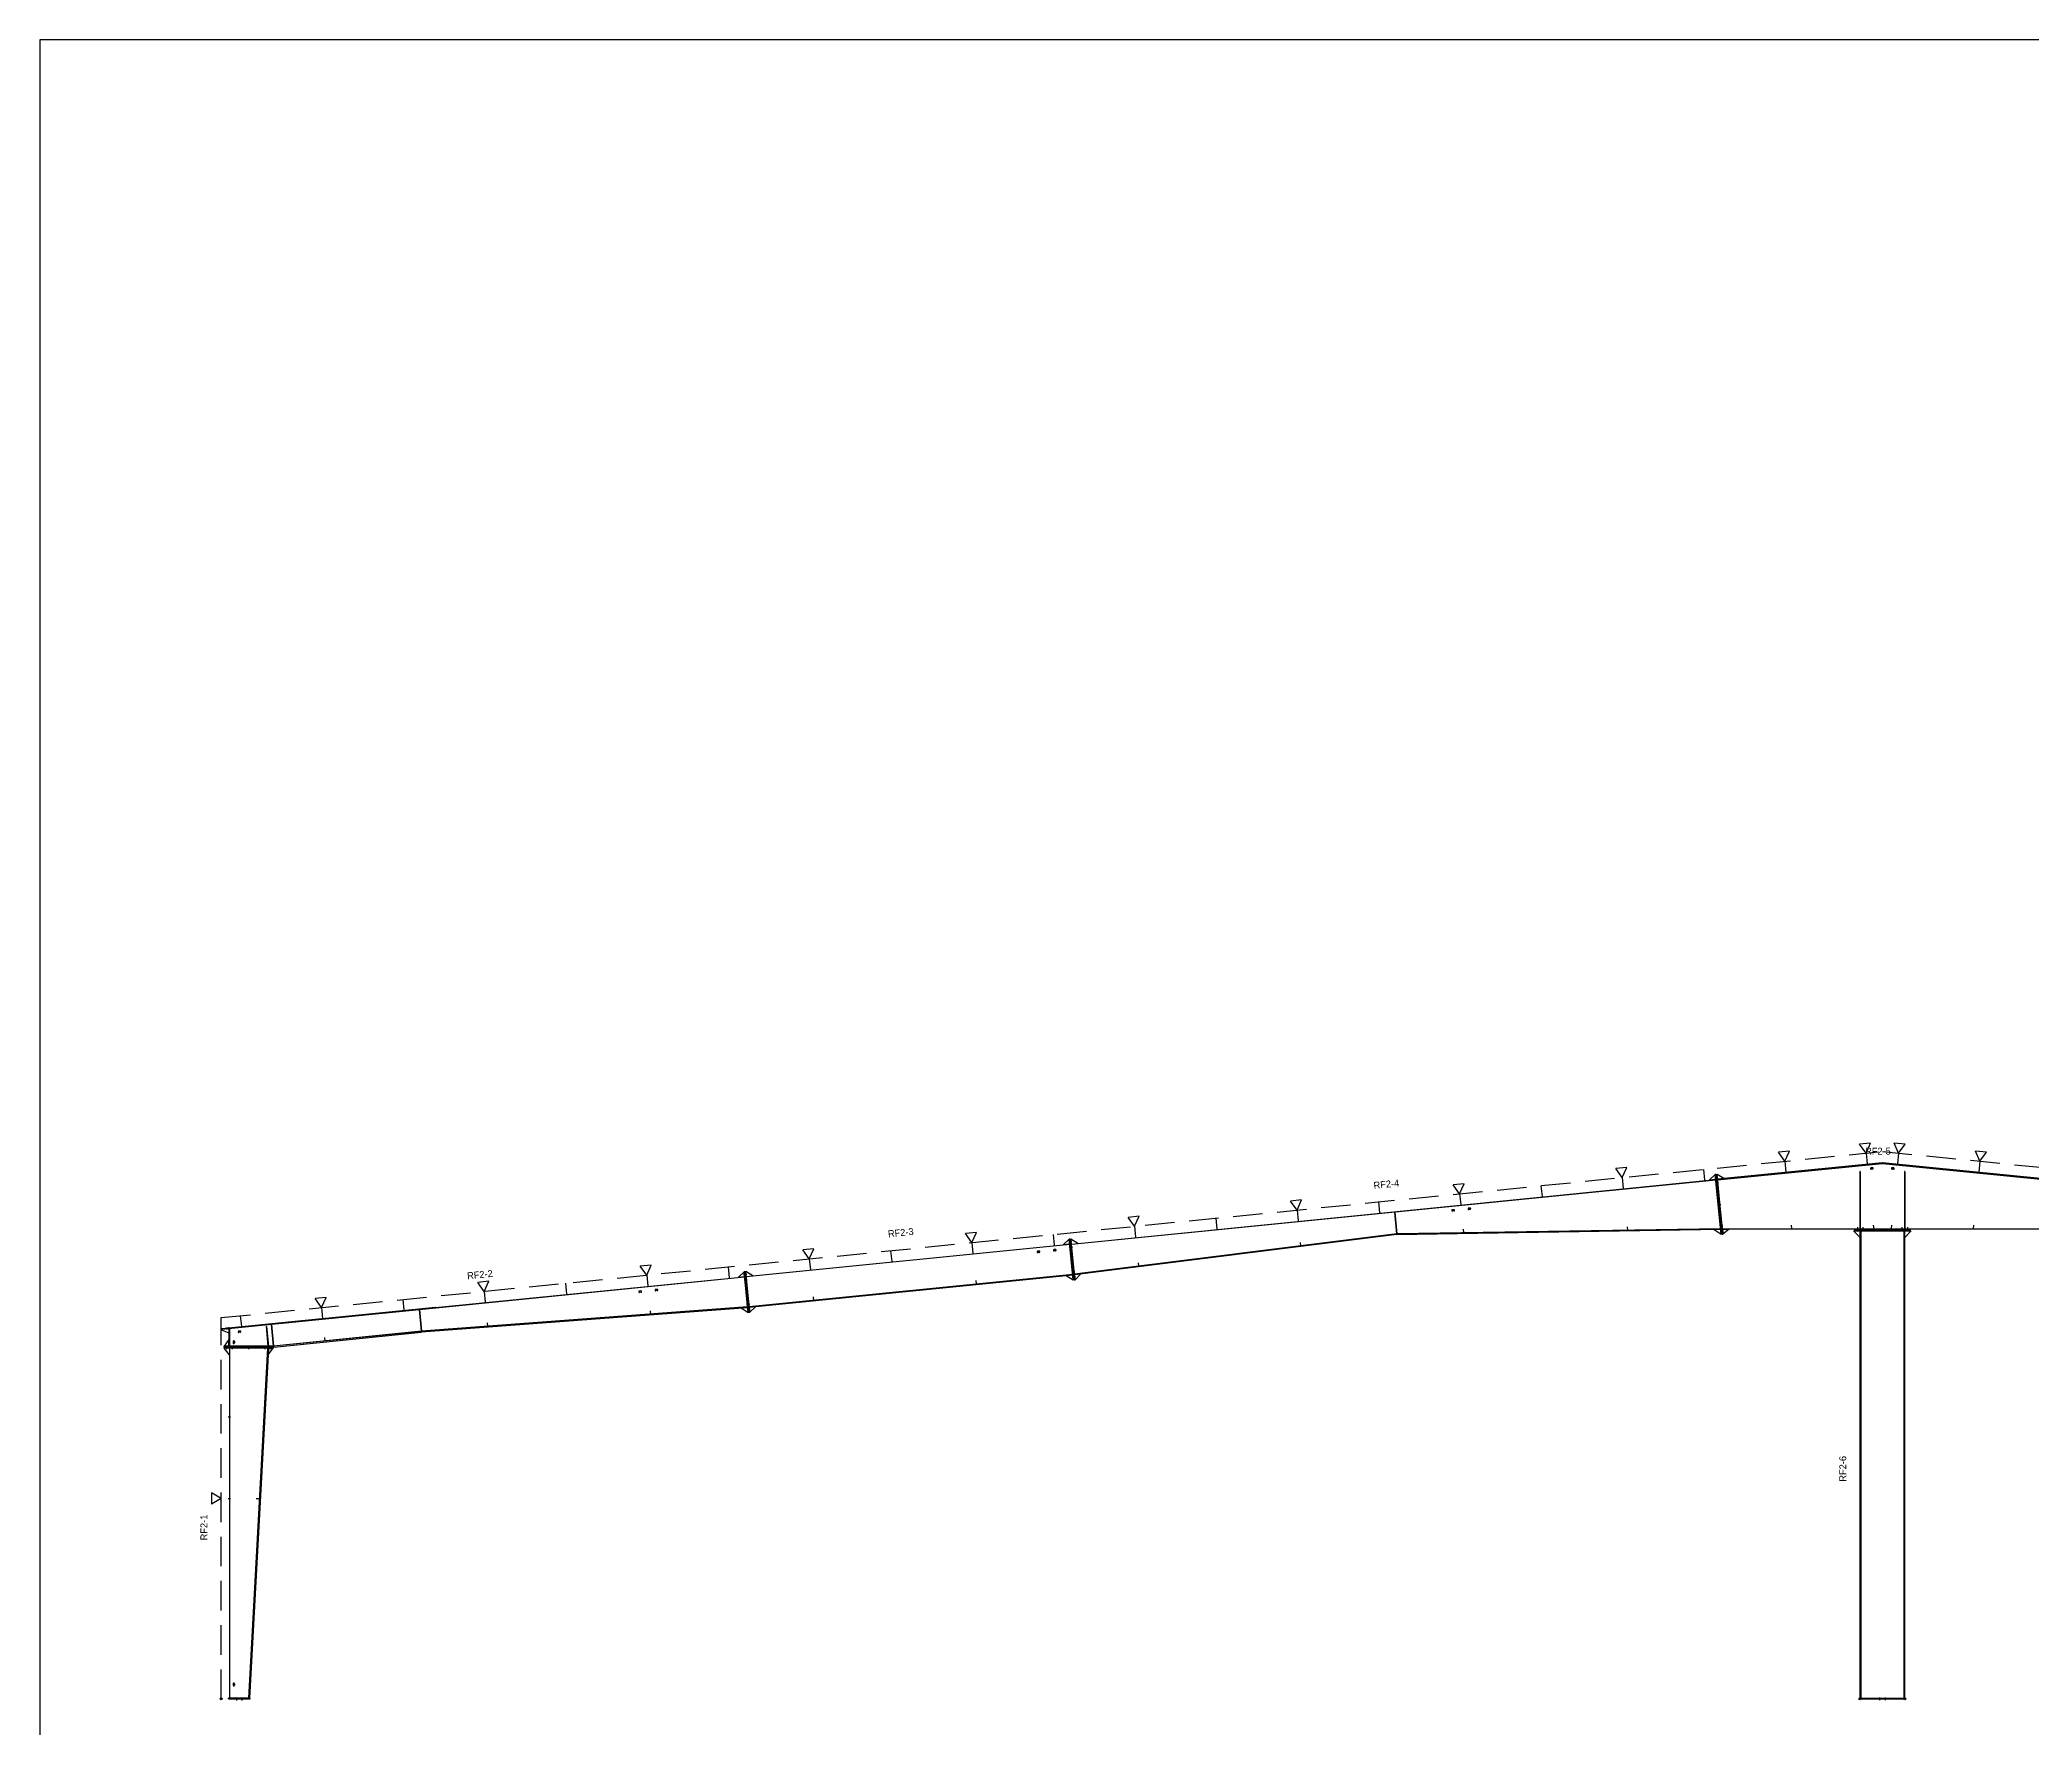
# Model space of a CAD drawing. Extents: x -3329 to 64329, y -20341 to 30460.
# Drawn here: x -3329 to 33250, y -537 to 30460 of the extents above; entities that cross this region are included whole.
import ezdxf

# ---------------------------------------------------------------- set-up
doc = ezdxf.new("R2010")
doc.units = 0
doc.linetypes.add('CONTIN', pattern=[0])
doc.linetypes.add('DASHED', pattern=[811.9, 541.27, -270.63])
doc.layers.get('0').update_dxf_attribs({"linetype": 'CONTIN'})
for name, color, linetype in [('1', 7, 'CONTIN'), ('16', 7, 'CONTIN'), ('17', 7, 'CONTIN'), ('3', 7, 'CONTIN'), ('5', 5, 'DASHED'), ('8', 5, 'DASHED')]:
    doc.layers.add(name, color=color, linetype=linetype)

msp = doc.modelspace()

# ---------------------------------------------------------------- linework, layer by layer
for p, q in [((64329.406, 30460.391), (-3329.4, 30460.391)), ((-3329.4, 30460.391), (-3329.4, -20283.707))]:
    msp.add_line(p, q)
at = {"layer": '1'}
for p, q in [((15611.039, 8352.066), (27441.135, 9535.076)), ((27441.932, 9527.116), (15611.834, 8344.106)), ((27441.932, 9527.116), (21546.236, 8937.547)), ((27321.73, 9523.136), (27431.98, 9626.62)), ((27441.135, 9535.076), (27321.73, 9523.136)), ((27424.322, 9575.604), (27481.436, 9581.315)), ((27424.322, 9575.604), (27481.436, 9581.315)), ((27447.902, 9628.212), (27431.98, 9626.62)), ((27541.436, 8532.074), (27431.98, 9626.62)), ((27431.98, 9626.62), (27431.98, 9626.62)), ((27441.135, 9535.076), (27431.98, 9626.62)), ((27441.932, 9527.116), (27441.135, 9535.076)), ((27441.932, 9527.116), (27531.352, 8632.923)), ((27447.902, 9628.212), (27463.824, 9629.805)), ((27447.902, 9628.212), (27557.355, 8533.667)), ((27447.902, 9628.212), (27557.355, 8533.667)), ((27573.277, 8535.259), (27463.824, 9629.805)), ((27592.182, 9552.191), (27463.824, 9629.805)), ((27463.824, 9629.805), (27463.824, 9629.805)), ((27472.779, 9540.251), (27463.824, 9629.805)), ((30499.006, 9842.873), (27472.779, 9540.251)), ((27472.779, 9540.251), (27592.182, 9552.191)), ((27473.773, 9530.301), (27472.779, 9540.251)), ((27473.773, 9530.301), (30500.002, 9832.923)), ((27473.773, 9530.301), (30500.002, 9832.923)), ((27563.486, 8633.167), (27473.773, 9530.301)), ((30086.303, 9683.167), (30086.303, 8633.167)), ((30094.303, 9683.167), (30086.303, 9683.167)), ((30086.303, 9683.167), (30086.303, 8633.167)), ((30094.303, 9683.167), (30086.303, 9683.167)), ((30086.303, 9683.167), (30086.303, 8633.167)), ((30094.303, 9683.167), (30086.303, 9683.167)), ((30086.303, 9683.167), (30086.303, 8633.167)), ((30094.303, 9683.167), (30086.303, 9683.167)), ((30086.303, 9683.167), (30086.303, 8633.167)), ((30094.303, 9683.167), (30086.303, 9683.167)), ((30094.303, 9683.167), (30094.303, 8633.167)), ((30094.303, 9683.167), (30094.303, 8633.167)), ((30094.303, 9683.167), (30094.303, 8633.167)), ((30094.303, 9683.167), (30094.303, 8633.167)), ((30094.303, 9683.167), (30094.303, 8633.167)), ((30500.002, 9832.923), (30499.006, 9842.873)), ((30500.002, 9832.923), (30500.996, 9842.873)), ((30500.002, 9832.923), (33526.305, 9530.293)), ((30500.002, 9832.923), (33526.305, 9530.293)), ((33527.301, 9540.243), (30500.996, 9842.873)), ((30905.701, 9683.167), (30905.701, 8633.167)), ((30913.699, 9683.167), (30905.701, 9683.167)), ((30905.701, 9683.167), (30905.701, 8633.167)), ((30913.699, 9683.167), (30905.701, 9683.167)), ((30905.701, 9683.167), (30905.701, 8633.167)), ((30913.699, 9683.167), (30905.701, 9683.167)), ((30905.701, 9683.167), (30905.701, 8633.167)), ((30913.699, 9683.167), (30905.701, 9683.167)), ((30905.701, 9683.167), (30905.701, 8633.167)), ((30913.699, 9683.167), (30905.701, 9683.167)), ((30913.699, 9683.167), (30913.699, 8633.167)), ((30913.699, 9683.167), (30913.699, 8633.167)), ((30913.699, 9683.167), (30913.699, 8633.167)), ((30913.699, 9683.167), (30913.699, 8633.167)), ((30913.699, 9683.167), (30913.699, 8633.167)), ((27434.271, 9476.102), (27491.385, 9481.812)), ((27434.271, 9476.102), (27491.385, 9481.812)), ((21546.236, 8937.547), (15611.834, 8344.106)), ((21586.039, 8539.531), (21546.236, 8937.547)), ((21546.236, 8937.547), (21586.039, 8539.531)), ((27474.072, 9078.086), (27531.184, 9083.797)), ((27474.072, 9078.086), (27531.184, 9083.797)), ((15459.594, 8338.932), (15570.045, 8440.426)), ((15585.965, 8442.018), (15570.045, 8440.426)), ((15644.671, 7694.147), (15570.045, 8440.426)), ((15570.045, 8440.426), (15570.045, 8440.426)), ((15578.999, 8350.872), (15570.045, 8440.426)), ((15585.965, 8442.018), (15601.885, 8443.61)), ((15585.965, 8442.018), (15660.591, 7695.739)), ((15585.965, 8442.018), (15660.591, 7695.739)), ((15676.511, 7697.332), (15601.885, 8443.61)), ((15730.444, 8364.007), (15601.885, 8443.61)), ((15601.885, 8443.61), (15601.885, 8443.61)), ((15611.039, 8352.066), (15601.885, 8443.61)), ((21586.039, 8539.531), (15666.522, 7797.235)), ((21585.605, 8539.478), (15666.522, 7797.235)), ((15667.518, 7789.297), (21586.602, 8531.54)), ((21585.605, 8539.478), (21586.602, 8531.54)), ((27531.352, 8632.923), (21586.039, 8539.531)), ((21586.039, 8539.531), (21586.039, 8539.531)), ((27531.352, 8632.923), (21586.584, 8539.54)), ((21586.584, 8539.54), (21586.74, 8529.541)), ((21586.74, 8529.541), (27531.51, 8622.924)), ((27532.35, 8622.938), (27411.941, 8621.046)), ((27411.941, 8621.046), (27541.443, 8532.001)), ((27513.873, 8680.071), (27570.986, 8685.783)), ((27513.873, 8680.071), (27570.986, 8685.783)), ((27523.824, 8580.567), (27580.936, 8586.279)), ((27523.824, 8580.567), (27580.936, 8586.279)), ((27531.352, 8632.923), (27531.51, 8622.924)), ((27532.35, 8622.938), (27541.443, 8532.001)), ((27557.355, 8533.667), (27541.436, 8532.074)), ((27541.443, 8532.001), (27541.443, 8532.001)), ((27557.355, 8533.667), (27573.277, 8535.259)), ((27563.486, 8633.167), (33436.594, 8633.167)), ((27564.488, 8633.167), (29990.303, 8633.167)), ((27564.488, 8633.167), (27564.488, 8623.167)), ((29990.303, 8623.167), (27564.488, 8623.167)), ((27564.488, 8623.167), (27685.084, 8623.167)), ((27564.488, 8623.167), (27573.277, 8535.259)), ((27685.084, 8623.167), (27573.277, 8535.259)), ((27573.277, 8535.259), (27573.277, 8535.259)), ((30090.303, 8473.167), (29970.303, 8593.167)), ((29970.303, 8593.167), (29970.303, 8593.167)), ((30090.303, 8473.167), (29970.303, 8593.167)), ((29970.303, 8593.167), (29970.303, 8593.167)), ((30090.303, 8473.167), (29970.303, 8593.167)), ((29970.303, 8593.167), (29970.303, 8593.167)), ((30090.303, 8473.167), (29970.303, 8593.167)), ((29970.303, 8593.167), (29970.303, 8593.167)), ((30090.303, 8473.167), (29970.303, 8593.167)), ((29970.303, 8593.167), (29970.303, 8593.167)), ((29990.303, 8633.167), (29990.303, 8623.167)), ((29990.303, 8633.167), (31009.701, 8633.167)), ((29990.303, 8633.167), (29990.303, 8613.166)), ((29990.303, 8613.167), (29990.303, 8593.167)), ((29990.303, 8613.166), (31009.701, 8613.166)), ((29990.303, 8593.167), (31009.701, 8593.167)), ((30094.303, 8633.167), (30086.303, 8633.167)), ((30094.303, 8633.167), (30086.303, 8633.167)), ((30094.303, 8633.167), (30086.303, 8633.167)), ((30094.303, 8633.167), (30086.303, 8633.167)), ((30094.303, 8633.167), (30086.303, 8633.167)), ((30090.303, 16), (30090.303, 8593.167)), ((30090.303, 8593.167), (30106.301, 8593.167)), ((30106.301, 8593.167), (30106.301, 16)), ((30893.701, 8593.167), (30893.701, 16)), ((30909.701, 8593.167), (30893.701, 8593.167)), ((30913.699, 8633.167), (30905.701, 8633.167)), ((30913.699, 8633.167), (30905.701, 8633.167)), ((30913.699, 8633.167), (30905.701, 8633.167)), ((30913.699, 8633.167), (30905.701, 8633.167)), ((30913.699, 8633.167), (30905.701, 8633.167)), ((30909.701, 16), (30909.701, 8593.167)), ((30909.701, 8473.167), (31029.699, 8593.167)), ((30909.701, 8473.167), (31029.699, 8593.167)), ((30909.701, 8473.167), (31029.699, 8593.167)), ((30909.701, 8473.167), (31029.699, 8593.167)), ((30909.701, 8473.167), (31029.699, 8593.167)), ((31009.701, 8633.167), (33435.594, 8633.167)), ((31009.701, 8633.167), (31009.701, 8623.167)), ((31009.701, 8633.167), (31009.701, 8613.166)), ((33435.594, 8623.167), (31009.701, 8623.167)), ((31009.701, 8593.167), (31009.701, 8613.167)), ((31029.699, 8593.167), (31029.699, 8593.167)), ((31029.699, 8593.167), (31029.699, 8593.167)), ((31029.699, 8593.167), (31029.699, 8593.167)), ((31029.699, 8593.167), (31029.699, 8593.167)), ((31029.699, 8593.167), (31029.699, 8593.167)), ((9640.616, 7757.034), (15578.999, 8350.872)), ((15579.994, 8340.922), (9641.611, 7747.083)), ((15579.994, 8340.922), (9641.611, 7747.083)), ((15578.999, 8350.872), (15459.594, 8338.932)), ((15562.382, 8389.41), (15619.497, 8395.121)), ((15562.382, 8389.41), (15619.497, 8395.121)), ((15572.331, 8289.907), (15629.447, 8295.618)), ((15572.331, 8289.907), (15629.447, 8295.618)), ((15579.994, 8340.922), (15578.999, 8350.872)), ((15579.994, 8340.922), (15634.722, 7793.651)), ((15611.039, 8352.066), (15730.444, 8364.007)), ((15611.834, 8344.106), (15611.039, 8352.066)), ((15666.522, 7797.235), (15611.834, 8344.106)), ((9609.77, 7743.899), (3639.548, 7146.877)), ((3937.263, 7184.688), (9608.974, 7751.859)), ((9609.77, 7743.899), (3938.059, 7176.729)), ((9489.569, 7739.919), (9599.819, 7843.403)), ((9608.974, 7751.859), (9489.569, 7739.919)), ((9592.157, 7792.388), (9649.272, 7798.099)), ((9592.157, 7792.388), (9649.272, 7798.099)), ((9615.74, 7844.996), (9599.819, 7843.403)), ((9674.447, 7097.125), (9599.819, 7843.403)), ((9599.819, 7843.403), (9599.819, 7843.403)), ((9608.974, 7751.859), (9599.819, 7843.403)), ((9602.107, 7692.885), (9659.224, 7698.596)), ((9602.107, 7692.885), (9659.224, 7698.596)), ((9609.77, 7743.899), (9608.974, 7751.859)), ((9609.77, 7743.899), (9664.457, 7197.026)), ((9615.74, 7844.996), (9631.661, 7846.587)), ((9615.74, 7844.996), (9690.368, 7098.717)), ((9615.74, 7844.996), (9690.368, 7098.717)), ((9706.289, 7100.309), (9631.661, 7846.587)), ((9760.021, 7768.975), (9631.661, 7846.587)), ((9631.661, 7846.587), (9631.661, 7846.587)), ((9640.616, 7757.034), (9631.661, 7846.587)), ((9640.616, 7757.034), (9760.021, 7768.975)), ((9641.611, 7747.083), (9640.616, 7757.034)), ((9696.338, 7199.813), (9641.611, 7747.083)), ((15634.722, 7793.651), (9696.338, 7199.813)), ((15634.722, 7793.651), (9696.338, 7199.813)), ((9696.936, 7193.843), (15635.318, 7787.681)), ((15635.318, 7787.681), (15515.913, 7775.741)), ((15515.913, 7775.741), (15644.671, 7694.147)), ((15617.108, 7842.14), (15674.225, 7847.851)), ((15617.108, 7842.14), (15674.225, 7847.851)), ((15627.059, 7742.636), (15684.174, 7748.347)), ((15627.059, 7742.636), (15684.174, 7748.347)), ((15634.722, 7793.651), (15635.318, 7787.681)), ((15635.318, 7787.681), (15644.671, 7694.147)), ((15660.591, 7695.739), (15644.671, 7694.147)), ((15644.671, 7694.147), (15644.671, 7694.147)), ((15660.591, 7695.739), (15676.511, 7697.332)), ((15666.522, 7797.235), (15666.522, 7797.235)), ((15666.522, 7797.235), (15667.518, 7789.297)), ((15667.317, 7789.272), (15786.422, 7804.208)), ((15667.317, 7789.272), (15676.513, 7697.327)), ((15786.422, 7804.208), (15676.513, 7697.327)), ((15676.513, 7697.327), (15676.513, 7697.327)), ((10, 6800.002), (3936.467, 7192.649)), ((3938.059, 7176.729), (11.592, 6784.081)), ((3639.548, 7146.877), (923.248, 6875.247)), ((3679.349, 6748.862), (3639.548, 7146.877)), ((3639.548, 7146.877), (3679.349, 6748.862)), ((9664.457, 7197.026), (3679.349, 6748.862)), ((9664.457, 7197.026), (3679.449, 6748.87)), ((3680.046, 6740.892), (9665.055, 7189.048)), ((3938.059, 7176.729), (3936.467, 7192.649)), ((3938.059, 7176.729), (3937.263, 7184.688)), ((9665.253, 7189.062), (9545.552, 7180.1)), ((9545.552, 7180.1), (9674.447, 7097.12)), ((9646.885, 7245.117), (9704.001, 7250.829)), ((9646.885, 7245.117), (9704.001, 7250.829)), ((9656.835, 7145.614), (9713.951, 7151.325)), ((9656.835, 7145.614), (9713.951, 7151.325)), ((9664.457, 7197.026), (9665.055, 7189.048)), ((9665.253, 7189.062), (9674.447, 7097.12)), ((9690.368, 7098.717), (9674.447, 7097.125)), ((9674.447, 7097.12), (9674.447, 7097.12)), ((9690.368, 7098.717), (9706.289, 7100.309)), ((9696.338, 7199.813), (9696.338, 7199.813)), ((9696.338, 7199.813), (9696.936, 7193.843)), ((9696.936, 7193.843), (9816.34, 7205.783)), ((9696.936, 7193.843), (9706.289, 7100.309)), ((9816.34, 7205.783), (9706.289, 7100.309)), ((9706.289, 7100.309), (9706.289, 7100.309)), ((140, 6796.922), (-10, 6781.922)), ((-10, 6781.922), (140, 6721.922)), ((11.592, 6784.081), (10, 6800.002)), ((140, 6596.736), (56, 6476.736)), ((156, 6796.922), (140, 6796.922)), ((140, 6796.922), (140, 6476.736)), ((140, 6476.736), (140, 6596.736)), ((923.248, 6875.247), (156, 6798.522)), ((156, 6476.736), (156, 6798.522)), ((156, 6476.736), (156, 6796.922)), ((831.258, 6835.347), (823.298, 6834.552)), ((831.258, 6835.347), (823.298, 6834.552)), ((831.258, 6835.347), (823.298, 6834.552)), ((831.258, 6835.347), (823.298, 6834.552)), ((831.258, 6835.347), (823.298, 6834.552)), ((823.298, 6834.552), (859.119, 6476.338)), ((823.298, 6834.552), (859.119, 6476.338)), ((823.298, 6834.552), (859.119, 6476.338)), ((823.298, 6834.552), (859.119, 6476.338)), ((823.298, 6834.552), (859.119, 6476.338)), ((831.258, 6835.347), (867.08, 6477.134)), ((831.258, 6835.347), (867.08, 6477.134)), ((831.258, 6835.347), (867.08, 6477.134)), ((831.258, 6835.347), (867.08, 6477.134)), ((831.258, 6835.347), (867.08, 6477.134)), ((963.099, 6476.736), (923.248, 6875.247)), ((923.248, 6875.247), (963.099, 6476.736)), ((3679.349, 6748.862), (963.099, 6476.736)), ((3679.149, 6748.842), (963.099, 6476.736)), ((964.694, 6460.815), (3680.744, 6732.922)), ((3679.149, 6748.842), (3680.744, 6732.922)), ((3679.349, 6748.862), (3679.349, 6748.862)), ((3679.449, 6748.87), (3680.046, 6740.892)), ((957.09, 6476.736), (56, 6476.736)), ((56, 6456.736), (56, 6476.736)), ((56, 6476.736), (56, 6476.736)), ((140, 6476.736), (56, 6476.736)), ((56, 6456.736), (957.09, 6456.736)), ((56, 6456.736), (56, 6436.736)), ((56, 6456.736), (957.09, 6456.736)), ((957.09, 6436.736), (56, 6436.736)), ((150, 6316.736), (56, 6436.736)), ((56, 6436.736), (56, 6436.736)), ((150, 6436.736), (56, 6436.736)), ((106, 6424.036), (106, 6489.436)), ((106, 6424.036), (106, 6489.436)), ((156, 6476.736), (140, 6476.736)), ((156, 6436.736), (150, 6436.736)), ((150, 6436.736), (150, 16)), ((150, 6436.736), (150, 6316.736)), ((963.099, 6476.736), (156, 6476.736)), ((856, 6436.736), (156, 6436.736)), ((156, 16), (156, 6436.736)), ((156, 16), (156, 6436.736)), ((206, 6424.036), (206, 6489.436)), ((206, 6424.036), (206, 6489.436)), ((506, 6424.036), (506, 6489.436)), ((506, 6424.036), (506, 6489.436)), ((506, 16), (856, 6436.736)), ((506.036, 16.653), (856, 6436.736)), ((867.982, 6436.083), (518.018, 16)), ((806, 6424.036), (806, 6489.436)), ((806, 6424.036), (806, 6489.436)), ((856, 6436.736), (856, 6436.736)), ((856, 6436.736), (867.982, 6436.083)), ((867.08, 6477.134), (859.119, 6476.338)), ((867.08, 6477.134), (859.119, 6476.338)), ((867.08, 6477.134), (859.119, 6476.338)), ((867.08, 6477.134), (859.119, 6476.338)), ((867.08, 6477.134), (859.119, 6476.338)), ((868.018, 6436.736), (861.477, 6316.736)), ((861.477, 6316.736), (957.128, 6436.736)), ((868.018, 6436.736), (957.128, 6436.736)), ((906, 6424.036), (906, 6489.436)), ((906, 6424.036), (906, 6489.436)), ((957.09, 6456.736), (957.09, 6476.736)), ((957.09, 6456.736), (957.09, 6436.736)), ((957.128, 6436.736), (957.128, 6436.736)), ((963.099, 6476.736), (963.099, 6476.736)), ((963.099, 6476.736), (963.099, 6476.736)), ((963.099, 6476.736), (964.694, 6460.815)), ((535, 16), (135, 16)), ((135, 0), (135, 16)), ((135, 0), (535, 0)), ((156, 16), (150, 16)), ((156, 16), (506, 16)), ((285, -28.7), (285, 28.7)), ((385, -28.7), (385, 28.7)), ((506.036, 16.653), (518.018, 16)), ((535, 0), (535, 16)), ((30075.002, 16), (30925.002, 16)), ((30075.002, 0), (30075.002, 16)), ((30075.002, 0), (30925.002, 0)), ((30106.301, 16), (30090.303, 16)), ((30450.002, 25.4), (30450.002, -25.4)), ((30550.002, 25.4), (30550.002, -25.4)), ((30893.701, 16), (30909.701, 16)), ((30925.002, 0), (30925.002, 16))]:
    msp.add_line(p, q, dxfattribs=at)
for centre, radius in [((27456.857, 9538.659), 6.35), ((27457.055, 9536.668), 6.35), ((27548.404, 8623.189), 6.35), ((27548.408, 8623.167), 6.35), ((30090.303, 8613.167), 19.05), ((30090.303, 8613.167), 19.05), ((30909.701, 8613.167), 19.05), ((30909.701, 8613.167), 19.05), ((15594.919, 8352.465), 6.35), ((15595.119, 8350.474), 6.35), ((9624.695, 7755.442), 6.35), ((9624.895, 7753.452), 6.35), ((15651.238, 7789.273), 6.35), ((15651.438, 7787.28), 6.35), ((9681.015, 7192.251), 6.35), ((9681.214, 7190.258), 6.35), ((140, 6813.002), 6.35), ((140, 6456.736), 6.35), ((150, 6456.736), 6.35), ((869.108, 6456.736), 6.35), ((957.09, 6456.736), 6.35), ((0, 0), 19.05), ((0, 0), 19.05), ((150, 0), 6.35), ((517.146, 0), 6.35), ((30090.303, 0), 19.05), ((30090.303, 0), 19.05), ((30909.701, 0), 19.05), ((30909.701, 0), 19.05)]:
    msp.add_circle(centre, radius, dxfattribs=at)
at = {"layer": '17'}
for p, q in [((27450.508, 9538.659), (27463.207, 9538.659)), ((27450.508, 9538.659), (27463.207, 9538.659)), ((27450.508, 9538.659), (27463.207, 9538.659)), ((27450.508, 9538.659), (27463.207, 9538.659)), ((27450.508, 9538.659), (27463.207, 9538.659)), ((27450.705, 9536.668), (27463.406, 9536.668)), ((27450.705, 9536.668), (27463.406, 9536.668)), ((27450.705, 9536.668), (27463.406, 9536.668)), ((27450.705, 9536.668), (27463.406, 9536.668)), ((27450.705, 9536.668), (27463.406, 9536.668)), ((27456.857, 9532.309), (27456.857, 9545.009)), ((27456.857, 9532.309), (27456.857, 9545.009)), ((27456.857, 9532.309), (27456.857, 9545.009)), ((27456.857, 9532.309), (27456.857, 9545.009)), ((27456.857, 9532.309), (27456.857, 9545.009)), ((27457.055, 9530.318), (27457.055, 9543.019)), ((27457.055, 9530.318), (27457.055, 9543.019)), ((27457.055, 9530.318), (27457.055, 9543.019)), ((27457.055, 9530.318), (27457.055, 9543.019)), ((27457.055, 9530.318), (27457.055, 9543.019)), ((27542.055, 8623.189), (27554.756, 8623.189)), ((27542.055, 8623.189), (27554.756, 8623.189)), ((27542.055, 8623.189), (27554.756, 8623.189)), ((27542.055, 8623.189), (27554.756, 8623.189)), ((27542.055, 8623.189), (27554.756, 8623.189)), ((27542.059, 8623.167), (27554.758, 8623.167)), ((27542.059, 8623.167), (27554.758, 8623.167)), ((27542.059, 8623.167), (27554.758, 8623.167)), ((27542.059, 8623.167), (27554.758, 8623.167)), ((27542.059, 8623.167), (27554.758, 8623.167)), ((27548.404, 8616.839), (27548.404, 8629.539)), ((27548.404, 8616.839), (27548.404, 8629.539)), ((27548.404, 8616.839), (27548.404, 8629.539)), ((27548.404, 8616.839), (27548.404, 8629.539)), ((27548.404, 8616.839), (27548.404, 8629.539)), ((27548.408, 8616.816), (27548.408, 8629.517)), ((27548.408, 8616.816), (27548.408, 8629.517)), ((27548.408, 8616.816), (27548.408, 8629.517)), ((27548.408, 8616.816), (27548.408, 8629.517)), ((27548.408, 8616.816), (27548.408, 8629.517)), ((15588.569, 8352.465), (15601.27, 8352.465)), ((15588.569, 8352.465), (15601.27, 8352.465)), ((15588.569, 8352.465), (15601.27, 8352.465)), ((15588.569, 8352.465), (15601.27, 8352.465)), ((15588.569, 8352.465), (15601.27, 8352.465)), ((15588.77, 8350.474), (15601.469, 8350.474)), ((15588.77, 8350.474), (15601.469, 8350.474)), ((15588.77, 8350.474), (15601.469, 8350.474)), ((15588.77, 8350.474), (15601.469, 8350.474)), ((15588.77, 8350.474), (15601.469, 8350.474)), ((15594.919, 8346.114), (15594.919, 8358.814)), ((15594.919, 8346.114), (15594.919, 8358.814)), ((15594.919, 8346.114), (15594.919, 8358.814)), ((15594.919, 8346.114), (15594.919, 8358.814)), ((15594.919, 8346.114), (15594.919, 8358.814)), ((15595.119, 8344.124), (15595.119, 8356.824)), ((15595.119, 8344.124), (15595.119, 8356.824)), ((15595.119, 8344.124), (15595.119, 8356.824)), ((15595.119, 8344.124), (15595.119, 8356.824)), ((15595.119, 8344.124), (15595.119, 8356.824)), ((9618.346, 7755.442), (9631.045, 7755.442)), ((9618.346, 7755.442), (9631.045, 7755.442)), ((9618.346, 7755.442), (9631.045, 7755.442)), ((9618.346, 7755.442), (9631.045, 7755.442)), ((9618.346, 7755.442), (9631.045, 7755.442)), ((9618.545, 7753.452), (9631.244, 7753.452)), ((9618.545, 7753.452), (9631.244, 7753.452)), ((9618.545, 7753.452), (9631.244, 7753.452)), ((9618.545, 7753.452), (9631.244, 7753.452)), ((9618.545, 7753.452), (9631.244, 7753.452)), ((9624.695, 7749.092), (9624.695, 7761.792)), ((9624.695, 7749.092), (9624.695, 7761.792)), ((9624.695, 7749.092), (9624.695, 7761.792)), ((9624.695, 7749.092), (9624.695, 7761.792)), ((9624.695, 7749.092), (9624.695, 7761.792)), ((9624.895, 7747.102), (9624.895, 7759.801)), ((9624.895, 7747.102), (9624.895, 7759.801)), ((9624.895, 7747.102), (9624.895, 7759.801)), ((9624.895, 7747.102), (9624.895, 7759.801)), ((9624.895, 7747.102), (9624.895, 7759.801)), ((15644.889, 7789.273), (15657.588, 7789.273)), ((15644.889, 7789.273), (15657.588, 7789.273)), ((15644.889, 7789.273), (15657.588, 7789.273)), ((15644.889, 7789.273), (15657.588, 7789.273)), ((15644.889, 7789.273), (15657.588, 7789.273)), ((15645.088, 7787.28), (15657.788, 7787.28)), ((15645.088, 7787.28), (15657.788, 7787.28)), ((15645.088, 7787.28), (15657.788, 7787.28)), ((15645.088, 7787.28), (15657.788, 7787.28)), ((15645.088, 7787.28), (15657.788, 7787.28)), ((15651.238, 7782.923), (15651.238, 7795.623)), ((15651.238, 7782.923), (15651.238, 7795.623)), ((15651.238, 7782.923), (15651.238, 7795.623)), ((15651.238, 7782.923), (15651.238, 7795.623)), ((15651.238, 7782.923), (15651.238, 7795.623)), ((15651.438, 7780.93), (15651.438, 7793.63)), ((15651.438, 7780.93), (15651.438, 7793.63)), ((15651.438, 7780.93), (15651.438, 7793.63)), ((15651.438, 7780.93), (15651.438, 7793.63)), ((15651.438, 7780.93), (15651.438, 7793.63)), ((9674.664, 7192.251), (9687.364, 7192.251)), ((9674.664, 7192.251), (9687.364, 7192.251)), ((9674.664, 7192.251), (9687.364, 7192.251)), ((9674.664, 7192.251), (9687.364, 7192.251)), ((9674.664, 7192.251), (9687.364, 7192.251)), ((9674.863, 7190.258), (9687.563, 7190.258)), ((9674.863, 7190.258), (9687.563, 7190.258)), ((9674.863, 7190.258), (9687.563, 7190.258)), ((9674.863, 7190.258), (9687.563, 7190.258)), ((9674.863, 7190.258), (9687.563, 7190.258)), ((9681.015, 7185.901), (9681.015, 7198.601)), ((9681.015, 7185.901), (9681.015, 7198.601)), ((9681.015, 7185.901), (9681.015, 7198.601)), ((9681.015, 7185.901), (9681.015, 7198.601)), ((9681.015, 7185.901), (9681.015, 7198.601)), ((9681.214, 7183.908), (9681.214, 7196.608)), ((9681.214, 7183.908), (9681.214, 7196.608)), ((9681.214, 7183.908), (9681.214, 7196.608)), ((9681.214, 7183.908), (9681.214, 7196.608)), ((9681.214, 7183.908), (9681.214, 7196.608)), ((133.65, 6813.002), (146.35, 6813.002)), ((133.65, 6813.002), (146.35, 6813.002)), ((133.65, 6813.002), (146.35, 6813.002)), ((133.65, 6813.002), (146.35, 6813.002)), ((133.65, 6813.002), (146.35, 6813.002)), ((140, 6806.652), (140, 6819.352)), ((140, 6806.652), (140, 6819.352)), ((140, 6806.652), (140, 6819.352)), ((140, 6806.652), (140, 6819.352)), ((140, 6806.652), (140, 6819.352)), ((133.65, 6456.736), (146.35, 6456.736)), ((133.65, 6456.736), (146.35, 6456.736)), ((133.65, 6456.736), (146.35, 6456.736)), ((133.65, 6456.736), (146.35, 6456.736)), ((133.65, 6456.736), (146.35, 6456.736)), ((140, 6450.386), (140, 6463.086)), ((140, 6450.386), (140, 6463.086)), ((140, 6450.386), (140, 6463.086)), ((140, 6450.386), (140, 6463.086)), ((140, 6450.386), (140, 6463.086)), ((143.65, 6456.736), (156.35, 6456.736)), ((143.65, 6456.736), (156.35, 6456.736)), ((143.65, 6456.736), (156.35, 6456.736)), ((143.65, 6456.736), (156.35, 6456.736)), ((143.65, 6456.736), (156.35, 6456.736)), ((150, 6450.386), (150, 6463.086)), ((150, 6450.386), (150, 6463.086)), ((150, 6450.386), (150, 6463.086)), ((150, 6450.386), (150, 6463.086)), ((150, 6450.386), (150, 6463.086)), ((862.758, 6456.736), (875.458, 6456.736)), ((862.758, 6456.736), (875.458, 6456.736)), ((862.758, 6456.736), (875.458, 6456.736)), ((862.758, 6456.736), (875.458, 6456.736)), ((862.758, 6456.736), (875.458, 6456.736)), ((869.108, 6450.386), (869.108, 6463.086)), ((869.108, 6450.386), (869.108, 6463.086)), ((869.108, 6450.386), (869.108, 6463.086)), ((869.108, 6450.386), (869.108, 6463.086)), ((869.108, 6450.386), (869.108, 6463.086)), ((950.74, 6456.736), (963.44, 6456.736)), ((950.74, 6456.736), (963.44, 6456.736)), ((950.74, 6456.736), (963.44, 6456.736)), ((950.74, 6456.736), (963.44, 6456.736)), ((950.74, 6456.736), (963.44, 6456.736)), ((957.09, 6450.386), (957.09, 6463.086)), ((957.09, 6450.386), (957.09, 6463.086)), ((957.09, 6450.386), (957.09, 6463.086)), ((957.09, 6450.386), (957.09, 6463.086)), ((957.09, 6450.386), (957.09, 6463.086)), ((143.65, 0), (156.35, 0)), ((143.65, 0), (156.35, 0)), ((143.65, 0), (156.35, 0)), ((143.65, 0), (156.35, 0)), ((143.65, 0), (156.35, 0)), ((150, -6.35), (150, 6.35)), ((150, -6.35), (150, 6.35)), ((150, -6.35), (150, 6.35)), ((150, -6.35), (150, 6.35)), ((150, -6.35), (150, 6.35)), ((510.796, 0), (523.496, 0)), ((510.796, 0), (523.496, 0)), ((510.796, 0), (523.496, 0)), ((510.796, 0), (523.496, 0)), ((510.796, 0), (523.496, 0)), ((517.146, -6.35), (517.146, 6.35)), ((517.146, -6.35), (517.146, 6.35)), ((517.146, -6.35), (517.146, 6.35)), ((517.146, -6.35), (517.146, 6.35)), ((517.146, -6.35), (517.146, 6.35))]:
    msp.add_line(p, q, dxfattribs=at)
at = {"layer": '3'}
for p, q in [((28792.441, 10056.128), (28590.205, 10035.812)), ((28792.441, 10056.128), (28590.205, 10035.812)), ((28708.91, 9870.891), (28590.205, 10035.812)), ((28708.91, 9870.891), (28590.205, 10035.812)), ((28708.91, 9870.891), (28792.441, 10056.128)), ((28708.91, 9870.891), (28792.441, 10056.128)), ((30284.998, 10205.384), (30082.762, 10185.068)), ((30284.998, 10205.384), (30082.762, 10185.068)), ((30201.467, 10020.146), (30082.762, 10185.068)), ((30201.467, 10020.146), (30082.762, 10185.068)), ((30201.467, 10020.146), (30284.998, 10205.384)), ((30201.467, 10020.146), (30284.998, 10205.384)), ((30798.514, 10020.148), (30714.816, 10205.311)), ((30917.07, 10185.178), (30714.816, 10205.311)), ((30798.514, 10020.148), (30714.816, 10205.311)), ((30917.07, 10185.178), (30714.816, 10205.311)), ((30798.514, 10020.148), (30917.07, 10185.178)), ((30798.514, 10020.148), (30917.07, 10185.178)), ((32291.07, 9870.894), (32207.373, 10056.056)), ((32409.627, 10035.923), (32207.373, 10056.056)), ((32291.07, 9870.894), (32207.373, 10056.056)), ((32409.627, 10035.923), (32207.373, 10056.056)), ((32291.07, 9870.894), (32409.627, 10035.923)), ((32291.07, 9870.894), (32409.627, 10035.923)), ((25807.33, 9757.617), (25605.094, 9737.302)), ((25807.33, 9757.617), (25605.094, 9737.302)), ((25723.801, 9572.38), (25605.094, 9737.302)), ((25723.801, 9572.38), (25605.094, 9737.302)), ((25723.801, 9572.38), (25807.33, 9757.617)), ((25723.801, 9572.38), (25807.33, 9757.617)), ((19837.107, 9160.595), (19634.871, 9140.279)), ((19837.107, 9160.595), (19634.871, 9140.279)), ((19753.576, 8975.357), (19837.107, 9160.595)), ((19753.576, 8975.357), (19837.107, 9160.595)), ((22822.219, 9459.106), (22619.982, 9438.79)), ((22822.219, 9459.106), (22619.982, 9438.79)), ((22738.689, 9273.869), (22619.982, 9438.79)), ((22738.689, 9273.869), (22619.982, 9438.79)), ((22738.689, 9273.869), (22822.219, 9459.106)), ((22738.689, 9273.869), (22822.219, 9459.106)), ((16851.996, 8862.084), (16649.76, 8841.768)), ((16851.996, 8862.084), (16649.76, 8841.768)), ((16768.467, 8676.847), (16649.76, 8841.768)), ((16768.467, 8676.847), (16649.76, 8841.768)), ((16768.467, 8676.847), (16851.996, 8862.084)), ((16768.467, 8676.847), (16851.996, 8862.084)), ((19753.576, 8975.357), (19634.871, 9140.279)), ((19753.576, 8975.357), (19634.871, 9140.279)), ((13866.884, 8563.572), (13664.647, 8543.257)), ((13866.884, 8563.572), (13664.647, 8543.257)), ((13783.354, 8378.335), (13664.647, 8543.257)), ((13783.354, 8378.335), (13664.647, 8543.257)), ((13783.354, 8378.335), (13866.884, 8563.572)), ((13783.354, 8378.335), (13866.884, 8563.572)), ((10881.772, 8265.062), (10679.537, 8244.745)), ((10881.772, 8265.062), (10679.537, 8244.745)), ((10798.243, 8079.824), (10679.537, 8244.745)), ((10798.243, 8079.824), (10679.537, 8244.745)), ((10798.243, 8079.824), (10881.772, 8265.062)), ((10798.243, 8079.824), (10881.772, 8265.062)), ((7896.662, 7966.55), (7694.426, 7946.234)), ((7896.662, 7966.55), (7694.426, 7946.234)), ((7813.132, 7781.312), (7694.426, 7946.234)), ((7813.132, 7781.312), (7694.426, 7946.234)), ((7813.132, 7781.312), (7896.662, 7966.55)), ((7813.132, 7781.312), (7896.662, 7966.55)), ((1926.438, 7369.527), (1724.202, 7349.212)), ((1926.438, 7369.527), (1724.202, 7349.212)), ((1842.908, 7184.29), (1724.202, 7349.212)), ((1842.908, 7184.29), (1724.202, 7349.212)), ((1842.908, 7184.29), (1926.438, 7369.527)), ((1842.908, 7184.29), (1926.438, 7369.527)), ((4911.55, 7668.039), (4709.314, 7647.723)), ((4911.55, 7668.039), (4709.314, 7647.723)), ((4828.021, 7482.801), (4709.314, 7647.723)), ((4828.021, 7482.801), (4709.314, 7647.723)), ((4828.021, 7482.801), (4911.55, 7668.039)), ((4828.021, 7482.801), (4911.55, 7668.039)), ((0, 3680), (-176.007, 3781.547)), ((-176.007, 3781.547), (-175.915, 3578.293)), ((0, 3680), (-176.007, 3781.547)), ((-176.007, 3781.547), (-175.915, 3578.293)), ((0, 3680), (-175.915, 3578.293)), ((0, 3680), (-175.915, 3578.293))]:
    msp.add_line(p, q, dxfattribs=at)
at = {"layer": '5'}
for p, q in [((30201.467, 10020.146), (30221.367, 9821.139)), ((30201.467, 10020.146), (30221.367, 9821.139)), ((30201.467, 10020.146), (30221.367, 9821.139)), ((30201.467, 10020.146), (30221.367, 9821.139)), ((30201.467, 10020.146), (30221.367, 9821.139)), ((30798.514, 10020.148), (30778.613, 9821.142)), ((30798.514, 10020.148), (30778.613, 9821.142)), ((30798.514, 10020.148), (30778.613, 9821.142)), ((30798.514, 10020.148), (30778.613, 9821.142)), ((30798.514, 10020.148), (30778.613, 9821.142)), ((25723.801, 9572.38), (25743.701, 9373.373)), ((25723.801, 9572.38), (25743.701, 9373.373)), ((25723.801, 9572.38), (25743.701, 9373.373)), ((25723.801, 9572.38), (25743.701, 9373.373)), ((25723.801, 9572.38), (25743.701, 9373.373)), ((27216.357, 9721.635), (27236.256, 9522.628)), ((27216.357, 9721.635), (27236.256, 9522.628)), ((27216.357, 9721.635), (27236.256, 9522.628)), ((27216.357, 9721.635), (27236.256, 9522.628)), ((27216.357, 9721.635), (27236.256, 9522.628)), ((28708.91, 9870.891), (28728.811, 9671.883)), ((28708.91, 9870.891), (28728.811, 9671.883)), ((28708.91, 9870.891), (28728.811, 9671.883)), ((28708.91, 9870.891), (28728.811, 9671.883)), ((28708.91, 9870.891), (28728.811, 9671.883)), ((30320.199, 9751.629), (30294.328, 9749.041)), ((30322.586, 9727.748), (30296.715, 9725.16)), ((30703.289, 9725.16), (30677.416, 9727.747)), ((30705.676, 9749.04), (30679.805, 9751.628)), ((32291.07, 9870.894), (32271.17, 9671.887)), ((32291.07, 9870.894), (32271.17, 9671.887)), ((32291.07, 9870.894), (32271.17, 9671.887)), ((32291.07, 9870.894), (32271.17, 9671.887)), ((32291.07, 9870.894), (32271.17, 9671.887)), ((22738.689, 9273.869), (22758.59, 9074.861)), ((22738.689, 9273.869), (22758.59, 9074.861)), ((22738.689, 9273.869), (22758.59, 9074.861)), ((22738.689, 9273.869), (22758.59, 9074.861)), ((22738.689, 9273.869), (22758.59, 9074.861)), ((24231.244, 9423.124), (24251.146, 9224.116)), ((24231.244, 9423.124), (24251.146, 9224.116)), ((24231.244, 9423.124), (24251.146, 9224.116)), ((24231.244, 9423.124), (24251.146, 9224.116)), ((24231.244, 9423.124), (24251.146, 9224.116)), ((18261.021, 8826.102), (18280.922, 8627.094)), ((18261.021, 8826.102), (18280.922, 8627.094)), ((18261.021, 8826.102), (18280.922, 8627.094)), ((18261.021, 8826.102), (18280.922, 8627.094)), ((18261.021, 8826.102), (18280.922, 8627.094)), ((19753.576, 8975.357), (19773.479, 8776.351)), ((19753.576, 8975.357), (19773.479, 8776.351)), ((19753.576, 8975.357), (19773.479, 8776.351)), ((19753.576, 8975.357), (19773.479, 8776.351)), ((19753.576, 8975.357), (19773.479, 8776.351)), ((21246.133, 9124.613), (21266.033, 8925.606)), ((21246.133, 9124.613), (21266.033, 8925.606)), ((21246.133, 9124.613), (21266.033, 8925.606)), ((21246.133, 9124.613), (21266.033, 8925.606)), ((21246.133, 9124.613), (21266.033, 8925.606)), ((22630.131, 8982.621), (22604.26, 8980.034)), ((22632.52, 8958.74), (22606.648, 8956.153)), ((22928.643, 9012.473), (22902.771, 9009.885)), ((22931.031, 8988.592), (22905.16, 8986.004)), ((15275.911, 8527.591), (15295.812, 8328.584)), ((15275.911, 8527.591), (15295.812, 8328.584)), ((15275.911, 8527.591), (15295.812, 8328.584)), ((15275.911, 8527.591), (15295.812, 8328.584)), ((15275.911, 8527.591), (15295.812, 8328.584)), ((16768.467, 8676.847), (16788.367, 8477.839)), ((16768.467, 8676.847), (16788.367, 8477.839)), ((16768.467, 8676.847), (16788.367, 8477.839)), ((16768.467, 8676.847), (16788.367, 8477.839)), ((16768.467, 8676.847), (16788.367, 8477.839)), ((22803.883, 8621.945), (22810.201, 8558.761)), ((22803.883, 8621.945), (22810.201, 8558.761)), ((22803.883, 8621.945), (22810.201, 8558.761)), ((22803.883, 8621.945), (22810.201, 8558.761)), ((22803.883, 8621.945), (22810.201, 8558.761)), ((22803.883, 8621.945), (22810.201, 8558.761)), ((22803.883, 8621.945), (22810.201, 8558.761)), ((22803.883, 8621.945), (22810.201, 8558.761)), ((22803.883, 8621.945), (22810.201, 8558.761)), ((22803.883, 8621.945), (22810.201, 8558.761)), ((25814.117, 8669.231), (25820.436, 8606.047)), ((25814.117, 8669.231), (25820.436, 8606.047)), ((25814.117, 8669.231), (25820.436, 8606.047)), ((25814.117, 8669.231), (25820.436, 8606.047)), ((25814.117, 8669.231), (25820.436, 8606.047)), ((25814.117, 8669.231), (25820.436, 8606.047)), ((25814.117, 8669.231), (25820.436, 8606.047)), ((25814.117, 8669.231), (25820.436, 8606.047)), ((25814.117, 8669.231), (25820.436, 8606.047)), ((25814.117, 8669.231), (25820.436, 8606.047)), ((28826.363, 8696.352), (28832.684, 8633.167)), ((28826.363, 8696.352), (28832.684, 8633.167)), ((28826.363, 8696.352), (28832.684, 8633.167)), ((28826.363, 8696.352), (28832.684, 8633.167)), ((28826.363, 8696.352), (28832.684, 8633.167)), ((28826.363, 8696.352), (28832.684, 8633.167)), ((28826.363, 8696.352), (28832.684, 8633.167)), ((28826.363, 8696.352), (28832.684, 8633.167)), ((28826.363, 8696.352), (28832.684, 8633.167)), ((28826.363, 8696.352), (28832.684, 8633.167)), ((30040.303, 8658.566), (30040.303, 8620.467)), ((30140.303, 8658.566), (30140.303, 8620.467)), ((30333.848, 8696.352), (30340.166, 8633.167)), ((30333.848, 8696.352), (30340.166, 8633.167)), ((30333.848, 8696.352), (30340.166, 8633.167)), ((30333.848, 8696.352), (30340.166, 8633.167)), ((30333.848, 8696.352), (30340.166, 8633.167)), ((30333.848, 8696.352), (30340.166, 8633.167)), ((30333.848, 8696.352), (30340.166, 8633.167)), ((30333.848, 8696.352), (30340.166, 8633.167)), ((30333.848, 8696.352), (30340.166, 8633.167)), ((30333.848, 8696.352), (30340.166, 8633.167)), ((30666.135, 8696.352), (30659.814, 8633.167)), ((30666.135, 8696.352), (30659.814, 8633.167)), ((30666.135, 8696.352), (30659.814, 8633.167)), ((30666.135, 8696.352), (30659.814, 8633.167)), ((30666.135, 8696.352), (30659.814, 8633.167)), ((30666.135, 8696.352), (30659.814, 8633.167)), ((30666.135, 8696.352), (30659.814, 8633.167)), ((30666.135, 8696.352), (30659.814, 8633.167)), ((30666.135, 8696.352), (30659.814, 8633.167)), ((30666.135, 8696.352), (30659.814, 8633.167)), ((30859.701, 8658.566), (30859.701, 8620.467)), ((30959.701, 8658.566), (30959.701, 8620.467)), ((32173.617, 8696.352), (32167.299, 8633.167)), ((32173.617, 8696.352), (32167.299, 8633.167)), ((32173.617, 8696.352), (32167.299, 8633.167)), ((32173.617, 8696.352), (32167.299, 8633.167)), ((32173.617, 8696.352), (32167.299, 8633.167)), ((32173.617, 8696.352), (32167.299, 8633.167)), ((32173.617, 8696.352), (32167.299, 8633.167)), ((32173.617, 8696.352), (32167.299, 8633.167)), ((32173.617, 8696.352), (32167.299, 8633.167)), ((32173.617, 8696.352), (32167.299, 8633.167)), ((10798.243, 8079.824), (10818.145, 7880.816)), ((10798.243, 8079.824), (10818.145, 7880.816)), ((10798.243, 8079.824), (10818.145, 7880.816)), ((10798.243, 8079.824), (10818.145, 7880.816)), ((10798.243, 8079.824), (10818.145, 7880.816)), ((12290.799, 8229.079), (12310.699, 8030.072)), ((12290.799, 8229.079), (12310.699, 8030.072)), ((12290.799, 8229.079), (12310.699, 8030.072)), ((12290.799, 8229.079), (12310.699, 8030.072)), ((12290.799, 8229.079), (12310.699, 8030.072)), ((13783.354, 8378.335), (13803.255, 8179.328)), ((13783.354, 8378.335), (13803.255, 8179.328)), ((13783.354, 8378.335), (13803.255, 8179.328)), ((13783.354, 8378.335), (13803.255, 8179.328)), ((13783.354, 8378.335), (13803.255, 8179.328)), ((15018.097, 8221.418), (14992.226, 8218.831)), ((15020.484, 8197.537), (14994.613, 8194.95)), ((15316.609, 8251.27), (15290.737, 8248.682)), ((15318.996, 8227.389), (15293.125, 8224.801)), ((19812.994, 8381.172), (19819.314, 8317.987)), ((19812.994, 8381.172), (19819.314, 8317.987)), ((19812.994, 8381.172), (19819.314, 8317.987)), ((19812.994, 8381.172), (19819.314, 8317.987)), ((19812.994, 8381.172), (19819.314, 8317.987)), ((19812.994, 8381.172), (19819.314, 8317.987)), ((19812.994, 8381.172), (19819.314, 8317.987)), ((19812.994, 8381.172), (19819.314, 8317.987)), ((19812.994, 8381.172), (19819.314, 8317.987)), ((19812.994, 8381.172), (19819.314, 8317.987)), ((7813.132, 7781.312), (7833.033, 7582.305)), ((7813.132, 7781.312), (7833.033, 7582.305)), ((7813.132, 7781.312), (7833.033, 7582.305)), ((7813.132, 7781.312), (7833.033, 7582.305)), ((7813.132, 7781.312), (7833.033, 7582.305)), ((9305.688, 7930.568), (9325.589, 7731.562)), ((9305.688, 7930.568), (9325.589, 7731.562)), ((9305.688, 7930.568), (9325.589, 7731.562)), ((9305.688, 7930.568), (9325.589, 7731.562)), ((9305.688, 7930.568), (9325.589, 7731.562)), ((16835.373, 8007.783), (16841.691, 7944.599)), ((16835.373, 8007.783), (16841.691, 7944.599)), ((16835.373, 8007.783), (16841.691, 7944.599)), ((16835.373, 8007.783), (16841.691, 7944.599)), ((16835.373, 8007.783), (16841.691, 7944.599)), ((16835.373, 8007.783), (16841.691, 7944.599)), ((16835.373, 8007.783), (16841.691, 7944.599)), ((16835.373, 8007.783), (16841.691, 7944.599)), ((16835.373, 8007.783), (16841.691, 7944.599)), ((16835.373, 8007.783), (16841.691, 7944.599)), ((3335.464, 7333.546), (3355.365, 7134.539)), ((3335.464, 7333.546), (3355.365, 7134.539)), ((3335.464, 7333.546), (3355.365, 7134.539)), ((3335.464, 7333.546), (3355.365, 7134.539)), ((3335.464, 7333.546), (3355.365, 7134.539)), ((4828.021, 7482.801), (4847.921, 7283.794)), ((4828.021, 7482.801), (4847.921, 7283.794)), ((4828.021, 7482.801), (4847.921, 7283.794)), ((4828.021, 7482.801), (4847.921, 7283.794)), ((4828.021, 7482.801), (4847.921, 7283.794)), ((6320.576, 7632.057), (6340.477, 7433.05)), ((6320.576, 7632.057), (6340.477, 7433.05)), ((6320.576, 7632.057), (6340.477, 7433.05)), ((6320.576, 7632.057), (6340.477, 7433.05)), ((6320.576, 7632.057), (6340.477, 7433.05)), ((7704.574, 7490.065), (7678.703, 7487.478)), ((7706.962, 7466.185), (7681.091, 7463.597)), ((8003.086, 7519.916), (7977.214, 7517.329)), ((8005.474, 7496.035), (7979.603, 7493.448)), ((10868.145, 7380.81), (10874.463, 7317.625)), ((10868.145, 7380.81), (10874.463, 7317.625)), ((10868.145, 7380.81), (10874.463, 7317.625)), ((10868.145, 7380.81), (10874.463, 7317.625)), ((10868.145, 7380.81), (10874.463, 7317.625)), ((10868.145, 7380.81), (10874.463, 7317.625)), ((10868.145, 7380.81), (10874.463, 7317.625)), ((10868.145, 7380.81), (10874.463, 7317.625)), ((10868.145, 7380.81), (10874.463, 7317.625)), ((10868.145, 7380.81), (10874.463, 7317.625)), ((13853.255, 7679.321), (13859.574, 7616.137)), ((13853.255, 7679.321), (13859.574, 7616.137)), ((13853.255, 7679.321), (13859.574, 7616.137)), ((13853.255, 7679.321), (13859.574, 7616.137)), ((13853.255, 7679.321), (13859.574, 7616.137)), ((13853.255, 7679.321), (13859.574, 7616.137)), ((13853.255, 7679.321), (13859.574, 7616.137)), ((13853.255, 7679.321), (13859.574, 7616.137)), ((13853.255, 7679.321), (13859.574, 7616.137)), ((13853.255, 7679.321), (13859.574, 7616.137)), ((350.353, 7035.035), (370.253, 6836.028)), ((350.353, 7035.035), (370.253, 6836.028)), ((350.353, 7035.035), (370.253, 6836.028)), ((350.353, 7035.035), (370.253, 6836.028)), ((350.353, 7035.035), (370.253, 6836.028)), ((1842.908, 7184.29), (1862.809, 6985.283)), ((1842.908, 7184.29), (1862.809, 6985.283)), ((1842.908, 7184.29), (1862.809, 6985.283)), ((1842.908, 7184.29), (1862.809, 6985.283)), ((1842.908, 7184.29), (1862.809, 6985.283)), ((7878.568, 7126.957), (7884.887, 7063.772)), ((7878.568, 7126.957), (7884.887, 7063.772)), ((7878.568, 7126.957), (7884.887, 7063.772)), ((7878.568, 7126.957), (7884.887, 7063.772)), ((7878.568, 7126.957), (7884.887, 7063.772)), ((7878.568, 7126.957), (7884.887, 7063.772)), ((7878.568, 7126.957), (7884.887, 7063.772)), ((7878.568, 7126.957), (7884.887, 7063.772)), ((7878.568, 7126.957), (7884.887, 7063.772)), ((7878.568, 7126.957), (7884.887, 7063.772)), ((98.568, 6818.306), (102.359, 6780.395)), ((349.336, 6754.541), (323.465, 6751.954)), ((351.724, 6730.66), (325.853, 6728.073)), ((1897.917, 6634.208), (1904.235, 6571.023)), ((1897.917, 6634.208), (1904.235, 6571.023)), ((1897.917, 6634.208), (1904.235, 6571.023)), ((1897.917, 6634.208), (1904.235, 6571.023)), ((1897.917, 6634.208), (1904.235, 6571.023)), ((1897.917, 6634.208), (1904.235, 6571.023)), ((1897.917, 6634.208), (1904.235, 6571.023)), ((1897.917, 6634.208), (1904.235, 6571.023)), ((1897.917, 6634.208), (1904.235, 6571.023)), ((1897.917, 6634.208), (1904.235, 6571.023)), ((4886.013, 6902.875), (4892.331, 6839.69)), ((4886.013, 6902.875), (4892.331, 6839.69)), ((4886.013, 6902.875), (4892.331, 6839.69)), ((4886.013, 6902.875), (4892.331, 6839.69)), ((4886.013, 6902.875), (4892.331, 6839.69)), ((4886.013, 6902.875), (4892.331, 6839.69)), ((4886.013, 6902.875), (4892.331, 6839.69)), ((4886.013, 6902.875), (4892.331, 6839.69)), ((4886.013, 6902.875), (4892.331, 6839.69)), ((4886.013, 6902.875), (4892.331, 6839.69)), ((219, 6561.522), (219, 6535.522)), ((243, 6561.522), (243, 6535.522)), ((130.6, 5180), (168.7, 5180)), ((130.6, 3680), (168.7, 3680)), ((642.228, 3680), (705.728, 3680)), ((642.228, 3680), (705.728, 3680)), ((642.228, 3680), (705.728, 3680)), ((642.228, 3680), (705.728, 3680)), ((642.228, 3680), (705.728, 3680)), ((642.228, 3680), (705.728, 3680)), ((642.228, 3680), (705.728, 3680)), ((642.228, 3680), (705.728, 3680)), ((642.228, 3680), (705.728, 3680)), ((642.228, 3680), (705.728, 3680)), ((219, 279), (219, 253)), ((243, 279), (243, 253))]:
    msp.add_line(p, q, dxfattribs=at)
for centre, start, end in [((30295.521, 9737.101), 95.711, -84.289), ((30321.393, 9739.688), -84.289, 95.711), ((30678.611, 9739.688), 84.289, -95.711), ((30704.482, 9737.1), -95.711, 84.289), ((22605.453, 8968.094), 95.711, -84.289), ((22631.326, 8970.681), -84.289, 95.711), ((22903.967, 8997.944), 95.711, -84.289), ((22929.838, 9000.532), -84.289, 95.711), ((14993.42, 8206.891), 95.711, -84.289), ((15019.291, 8209.478), -84.289, 95.711), ((15291.932, 8236.741), 95.711, -84.289), ((15317.803, 8239.329), -84.289, 95.711), ((7679.896, 7475.538), 95.711, -84.289), ((7705.768, 7478.125), -84.289, 95.711), ((7978.408, 7505.388), 95.711, -84.289), ((8004.279, 7507.976), -84.289, 95.711), ((324.659, 6740.013), 95.711, -84.289), ((350.53, 6742.601), -84.289, 95.711), ((231, 6561.522), 0, 180), ((231, 6535.522), 180, 0), ((231, 279), 0, 180), ((231, 253), 180, 0)]:
    msp.add_arc(centre, 12, start, end, dxfattribs=at)
at = {"layer": '8'}
for p, q in [((0, 7000), (30500.002, 10050)), ((30500.002, 10050), (61000.004, 7000)), ((0, 0), (0, 7000))]:
    msp.add_line(p, q, dxfattribs=at)

# ---------------------------------------------------------------- texts
at = {"layer": '16'}
msp.add_text('RF2-5', height=127, dxfattribs=at).set_placement((30182.541, 9992.656))
for s, rotation, p in [('RF2-4', 5.711, (21164.988, 9363.726)), ('RF2-3', 5.711, (12248.708, 8474.107)), ('RF2-2', 5.663, (4521.701, 7703.684)), ('RF2-6', 90, (29836.303, 3989.083)), ('RF2-1', 90, (-254, 2910.868))]:
    msp.add_text(s, height=127, rotation=rotation, dxfattribs=at).set_placement(p)

doc.saveas('drawing.dxf')
